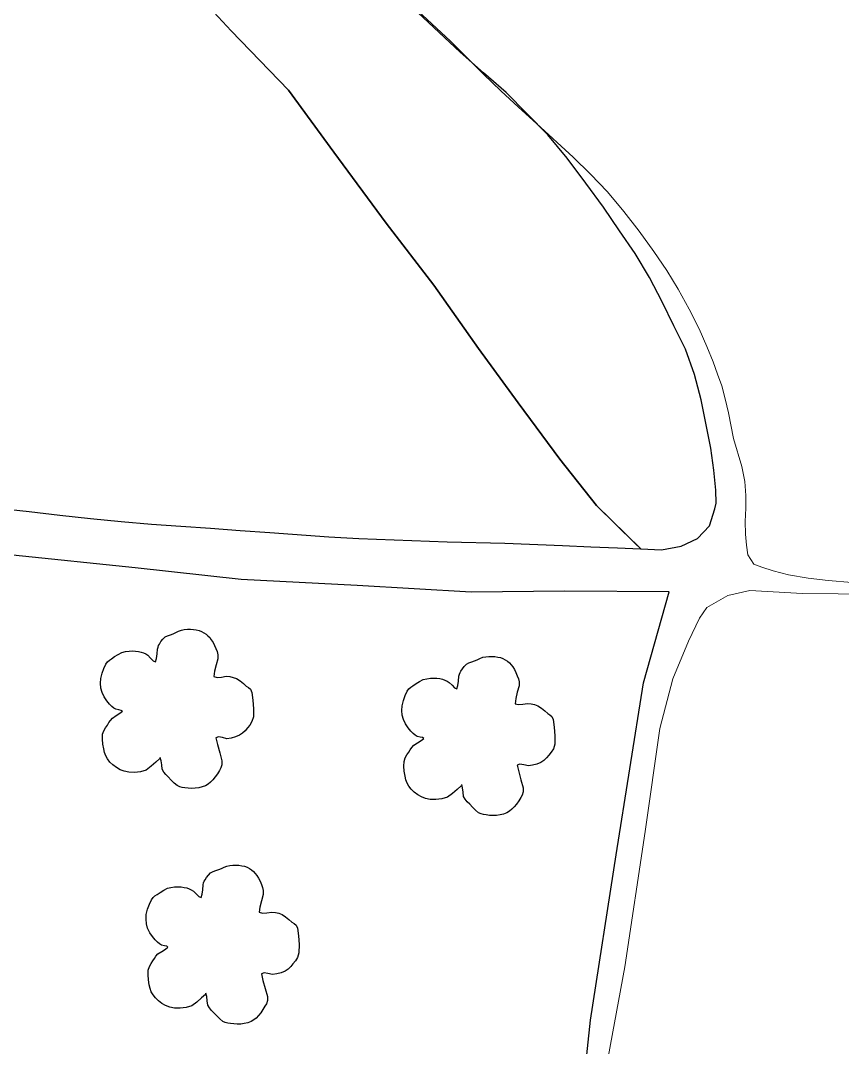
# Model space of a CAD drawing. Header units: inches. Extents: x 733278 to 737733, y 7817354 to 7820504.
# Drawn here: x 735502.8 to 735630.5, y 7818705.2 to 7818864.8 of the extents above; entities that cross this region are included whole.
import ezdxf

# ---------------------------------------------------------------- set-up
doc = ezdxf.new("R2010")
doc.units = ezdxf.units.IN
doc.header["$MEASUREMENT"] = 0
doc.linetypes.add('CONTINUO', pattern=[0])
for name, color, linetype in [('0114000299', 1, 'Continuous'), ('CURSOS_D_AGUA', 4, 'Continuous'), ('MATO', 3, 'Continuous')]:
    doc.layers.add(name, color=color, linetype=linetype)
doc.layers.add('0114000299007', color=5, linetype='Continuous', lineweight=0)
doc.layers.add('0114000299011', color=5, linetype='Continuous', lineweight=0)

msp = doc.modelspace()

# ---------------------------------------------------------------- linework, layer by layer
at = {"layer": '0114000299'}
msp.add_lwpolyline([(735588.48, 7818682.07), (735591.38, 7818709.45), (735595.32, 7818735.16), (735599.57, 7818761.91), (735603.56, 7818776.04), (735587.37, 7818776.15), (735572.81, 7818776), (735555.12, 7818777), (735537.1, 7818777.96), (735520.6, 7818779.74), (735501.61, 7818781.73)], dxfattribs=at)
at = {"layer": '0114000299007', "linetype": 'CONTINUO', "flags": 128}
msp.add_lwpolyline([(735470.49, 7819256.67), (735469.61, 7819253.34), (735468.61, 7819250.04), (735467.53, 7819246.62), (735466.4, 7819243.12), (735465.3, 7819239.49), (735462.99, 7819232.18), (735461.92, 7819228.4), (735460.72, 7819224.46), (735459.66, 7819220.62), (735458.68, 7819216.79), (735457.77, 7819212.83), (735456.77, 7819208.93), (735455.69, 7819205.15), (735454.7, 7819201.45), (735453.99, 7819197.8), (735453.14, 7819194.1), (735452.35, 7819190.31), (735451.37, 7819186.41), (735450.62, 7819182.55), (735448.24, 7819171.28), (735445.63, 7819159.89), (735444.86, 7819156), (735443.94, 7819152.36), (735442.36, 7819146), (735441.72, 7819143.16), (735441.17, 7819140.48), (735439.76, 7819134.85), (735439.07, 7819132.12), (735438.35, 7819129.38), (735437.61, 7819126.51), (735436.9, 7819123.52), (735436.17, 7819120.67), (735435.53, 7819117.94), (735435.07, 7819115.41), (735434.64, 7819112.76), (735434.31, 7819110.1), (735434.02, 7819104.95), (735434.12, 7819102.97), (735434.41, 7819100.97), (735434.84, 7819099.36), (735435.19, 7819098.48), (735435.22, 7819098.4), (735435.66, 7819097.12), (735437.11, 7819095.12), (735438.96, 7819092.99), (735441.03, 7819090.69), (735443.27, 7819088.2), (735445.75, 7819085.63), (735448.21, 7819083.01), (735450.66, 7819080.49), (735453.2, 7819077.95), (735455.7, 7819075.41), (735458.06, 7819072.83), (735460.08, 7819069.86), (735461.68, 7819066.67), (735463.13, 7819063.36), (735464.57, 7819059.99), (735466.16, 7819056.86), (735467.89, 7819053.91), (735469.85, 7819050.83), (735471.93, 7819047.77), (735474.09, 7819044.57), (735476.06, 7819041.35), (735478.17, 7819038.12), (735480.19, 7819034.77), (735482.05, 7819031.37), (735486.7, 7819024.72), (735489.24, 7819021.61), (735491.73, 7819018.37), (735493.87, 7819015.32), (735496.04, 7819012.14), (735498.34, 7819008.66), (735500.43, 7819005.01), (735502.48, 7819001.28), (735504.5, 7818997.6), (735508.52, 7818989.94), (735510.26, 7818986.14), (735512.16, 7818982.49), (735513.67, 7818978.77), (735515.09, 7818974.88), (735516.26, 7818970.85), (735517.18, 7818966.74), (735517.98, 7818962.75), (735518.89, 7818958.93), (735519.77, 7818955.08), (735521.65, 7818947.35), (735522.69, 7818943.29), (735523.65, 7818939.19), (735524.58, 7818935.29), (735525.69, 7818931.65), (735526.92, 7818928.03), (735528.11, 7818924.38), (735529.35, 7818920.58), (735530.5, 7818916.68), (735531.68, 7818912.72), (735532.93, 7818909.06), (735534.16, 7818905.51), (735535.53, 7818901.99), (735537.24, 7818898.57), (735539.14, 7818895.23), (735541.21, 7818892.04), (735543.32, 7818889.12), (735545.58, 7818886.38), (735547.86, 7818883.86), (735549.84, 7818881.64), (735551.78, 7818879.48), (735553.24, 7818877.8), (735554.21, 7818876.67), (735554.5, 7818876.31), (735557.8, 7818872.65), (735559.84, 7818870.7), (735562.06, 7818868.54), (735564.51, 7818866.32), (735569.59, 7818861.6), (735574.74, 7818856.48), (735577.41, 7818853.89), (735580.16, 7818851.33), (735583.01, 7818848.73), (735588.64, 7818843.56), (735591.38, 7818840.93), (735593.99, 7818838.18), (735596.51, 7818835.14), (735598.9, 7818832.06), (735601.19, 7818828.9), (735603.21, 7818825.96), (735604.95, 7818823.06), (735606.7, 7818819.96), (735608.23, 7818816.88), (735609.44, 7818814.14), (735610.4, 7818811.75), (735611.07, 7818809.86), (735611.77, 7818808.05), (735612.28, 7818806.02), (735612.78, 7818803.84), (735613.55, 7818799.84), (735614.88, 7818795.51), (735615.31, 7818793.19), (735615.48, 7818790.99), (735615.51, 7818789.04), (735615.4, 7818786.95), (735615.42, 7818784.97), (735615.58, 7818783.29), (735615.82, 7818781.76), (735616.71, 7818780.33), (735617.97, 7818779.87), (735619.71, 7818779.31), (735622.13, 7818778.67), (735625.18, 7818778.15), (735628.29, 7818777.78), (735631.98, 7818777.46), (735635.89, 7818777.26), (735640.12, 7818777.22), (735644.56, 7818777.22), (735653.59, 7818777.23), (735658.22, 7818777.31), (735663.34, 7818777.45), (735668.59, 7818777.7), (735673.89, 7818777.89), (735679.17, 7818778.06), (735684.45, 7818778.18), (735689.62, 7818778.34), (735694.64, 7818778.5), (735699.56, 7818778.68), (735704.5, 7818778.74), (735709.4, 7818778.86), (735714.31, 7818778.94), (735719.24, 7818778.94), (735724.27, 7818778.92), (735729.36, 7818778.96), (735734.35, 7818779.05), (735739.34, 7818779.22), (735744.29, 7818779.46), (735749.18, 7818779.71), (735753.91, 7818779.93), (735758.47, 7818780.08), (735762.81, 7818780.28), (735767, 7818780.56), (735771.06, 7818780.97), (735774.92, 7818781.57), (735778.49, 7818782.53), (735781.88, 7818783.82), (735785.17, 7818785.41), (735788.15, 7818787.22), (735790.97, 7818789.02), (735793.45, 7818790.98), (735795.81, 7818793.48), (735797.76, 7818796.3), (735799.36, 7818799.34), (735800.86, 7818802.68), (735802.43, 7818806.2), (735804.01, 7818809.86), (735805.78, 7818813.82), (735807.65, 7818817.79), (735809.56, 7818821.72), (735811.37, 7818825.6), (735813.15, 7818829.36), (735815.06, 7818833.24), (735817.07, 7818837.49), (735819.16, 7818841.74), (735821.12, 7818845.78), (735824.9, 7818853.8), (735826.94, 7818857.98), (735829.16, 7818862.23), (735831.35, 7818866.4), (735833.44, 7818870.34), (735835.21, 7818874.12), (735838.9, 7818882.29), (735840.82, 7818886.27), (735844.58, 7818893.99), (735846.64, 7818898.2), (735848.89, 7818902.82), (735851.15, 7818907.42), (735853.44, 7818911.99), (735855.7, 7818916.54), (735860.18, 7818925.9), (735862.47, 7818930.69), (735864.81, 7818935.54), (735867.1, 7818940.37), (735869.28, 7818945.01), (735871.48, 7818949.57), (735873.73, 7818954.15), (735876, 7818958.76), (735880.21, 7818967.46), (735884.31, 7818975.91), (735886.28, 7818980.01), (735888.17, 7818983.95), (735890.22, 7818988.07), (735892.45, 7818992.4), (735894.7, 7818996.65), (735896.82, 7819000.38), (735898.56, 7819002.96), (735900.9, 7819006.16), (735902.95, 7819009.95), (735904.17, 7819012.1), (735907.55, 7819020.39), (735908.68, 7819023.56), (735909.91, 7819026.54), (735911.27, 7819029.38), (735914.08, 7819035.48), (735915.36, 7819038.55), (735918.15, 7819044.55), (735919.56, 7819047.35), (735920.9, 7819050.11), (735923.51, 7819056.01), (735924.82, 7819058.95), (735926.16, 7819061.75), (735927.4, 7819064.53), (735929.67, 7819069.66), (735930.33, 7819071.8), (735928.58, 7819072.31), (735927.31, 7819072.83), (735923.78, 7819074.08), (735921.85, 7819074.93), (735919.53, 7819076.03), (735917.3, 7819077.07), (735912.46, 7819079.18), (735909.88, 7819080.14), (735905.38, 7819081.96), (735902.93, 7819083.01), (735898.11, 7819084.95), (735893.19, 7819087.01), (735888.53, 7819089.32), (735881.32, 7819092.57), (735873.62, 7819096.27), (735867.47, 7819098.9), (735864.2, 7819100.33), (735860.93, 7819101.87), (735857.42, 7819103.41), (735854.2, 7819104.72), (735850.85, 7819106.2), (735847.47, 7819107.7), (735844.21, 7819109.25), (735840.78, 7819110.53), (735837.33, 7819111.99), (735834.06, 7819113.41), (735830.46, 7819114.9), (735826.9, 7819116.54), (735823.38, 7819118.07), (735819.96, 7819119.64), (735812.8, 7819122.77), (735809.16, 7819124.44), (735805.64, 7819125.97), (735798.14, 7819129.12), (735794.51, 7819130.72), (735791.12, 7819132.25), (735787.77, 7819133.7), (735780.7, 7819136.56), (735777.15, 7819138.14), (735770.3, 7819141.2), (735766.6, 7819142.74), (735762.72, 7819144.35), (735754.98, 7819147.82), (735751.7, 7819149.22), (735748.41, 7819150.66), (735745.01, 7819152.19), (735741.57, 7819153.73), (735737.99, 7819155.26), (735734.28, 7819156.85), (735730.59, 7819158.42), (735726.87, 7819160.06), (735723.3, 7819161.55), (735719.38, 7819163.23), (735715.37, 7819164.91), (735711.4, 7819166.69), (735707.52, 7819168.4), (735703.74, 7819170.11), (735696.31, 7819173.18), (735692.48, 7819174.87), (735685.31, 7819178.14), (735678.76, 7819180.91), (735675.29, 7819182.42), (735665.23, 7819186.86), (735661.8, 7819188.36), (735658.2, 7819189.83), (735654.38, 7819191.46), (735650.72, 7819193.04), (735647.2, 7819194.69), (735644, 7819196.18), (735637.34, 7819198.94), (735633.64, 7819200.5), (735626.44, 7819203.52), (735622.9, 7819204.98), (735619.4, 7819206.53), (735608.93, 7819211.34), (735605.54, 7819212.78), (735599.02, 7819215.61), (735592.49, 7819218.39), (735589.02, 7819219.92), (735585.54, 7819221.55), (735582.25, 7819223.03), (735571.71, 7819227.48), (735564.07, 7819230.81), (735556.25, 7819234.13), (735552.33, 7819235.82), (735548.24, 7819237.57), (735544.17, 7819239.26), (735540.02, 7819241.16), (735535.83, 7819243.11), (735531.84, 7819244.86), (735524.08, 7819248.17), (735520.1, 7819249.82), (735515.94, 7819251.59), (735511.7, 7819253.39), (735507.65, 7819255.13), (735503.65, 7819256.89), (735499.85, 7819258.64), (735496.29, 7819260.17), (735492.88, 7819261.47), (735490.03, 7819262.52), (735487.43, 7819263.54), (735484.43, 7819264.75), (735482.18, 7819265.78), (735480.01, 7819266.6), (735477.92, 7819267.49), (735476.06, 7819268.37), (735474.53, 7819268.95), (735473.38, 7819269.47), (735473.11, 7819268.39), (735472.53, 7819265.71), (735471.1, 7819259.86)], close=True, dxfattribs=at)
at = {"layer": '0114000299011'}
msp.add_lwpolyline([(735587.59, 7818531.61), (735586.71, 7818538.92), (735586.95, 7818547.6), (735588.28, 7818565.4), (735589.4, 7818588.74), (735589.71, 7818617.07), (735588.38, 7818629.31), (735588.38, 7818638.89), (735589.95, 7818657.49), (735591.91, 7818676.79), (735594.11, 7818703.71), (735596.7, 7818717.76), (735599.84, 7818738.8), (735602.11, 7818754.81), (735604.15, 7818762.5), (735606.58, 7818768.38), (735608.31, 7818771.91), (735609.45, 7818773.58), (735612.67, 7818775.47), (735616.13, 7818776.25), (735624.29, 7818775.78), (735640.93, 7818775.62)], dxfattribs=at)
at = {"layer": 'CURSOS_D_AGUA'}
msp.add_lwpolyline([(735494.47, 7818789.56), (735504.16, 7818788.51), (735508.92, 7818787.94), (735513.69, 7818787.42), (735518.47, 7818786.95), (735523.14, 7818786.54), (735527.73, 7818786.24), (735532.34, 7818785.9), (735536.95, 7818785.55), (735541.55, 7818785.23), (735550.71, 7818784.59), (735555.35, 7818784.32), (735569.07, 7818783.79), (735578.06, 7818783.57), (735587.01, 7818783.23), (735591.43, 7818783.02), (735595.56, 7818782.84), (735599.13, 7818782.71), (735599.19, 7818782.7), (735598.31, 7818783.56), (735592.31, 7818789.44), (735586.58, 7818796.65), (735580.13, 7818805.39), (735573.96, 7818813.82), (735567, 7818823.69), (735559.64, 7818833.3), (735551.47, 7818844.34), (735544.45, 7818853.97), (735535.54, 7818863.18), (735526.78, 7818872.68)], dxfattribs=at)
at = {"layer": 'MATO', "flags": 128}
msp.add_lwpolyline([(735526.78, 7818872.68), (735535.54, 7818863.18), (735544.45, 7818853.97), (735551.47, 7818844.34), (735559.64, 7818833.3), (735567, 7818823.69), (735573.96, 7818813.82), (735580.13, 7818805.39), (735586.58, 7818796.65), (735592.31, 7818789.44), (735599.19, 7818782.7), (735602.41, 7818782.55), (735605.44, 7818783.13), (735607.99, 7818784.29), (735609.84, 7818786.28), (735610.68, 7818788.9), (735610.9, 7818789.82), (735610.81, 7818791.84), (735610.54, 7818794.93), (735610.06, 7818798.36), (735608.55, 7818805.87), (735607.53, 7818809.81), (735606.12, 7818813.71), (735604.3, 7818817.38), (735602.49, 7818821.11), (735600.5, 7818824.87), (735598.3, 7818828.57), (735595.85, 7818832.14), (735593.38, 7818835.79), (735590.65, 7818839.54), (735587.75, 7818843.39), (735584.72, 7818847.02), (735578.26, 7818853.59), (735574.75, 7818856.65), (735571.11, 7818859.9), (735559.66, 7818870.63)], dxfattribs=at)
at = {"layer": 'MATO', "color": 94, "linetype": 'CONTINUO'}
for points in [[(735524.47, 7818750.12, 0), (735523.84, 7818749.56, 0), (735523.13, 7818748.92, 0), (735522.34, 7818748.32, 0), (735521.44, 7818748.07, 0), (735520.52, 7818747.96, 0), (735519.63, 7818747.99, 0), (735518.91, 7818748.14, 0), (735518.27, 7818748.39, 0), (735517.7, 7818748.73, 0), (735517.16, 7818749.13, 0), (735516.7, 7818749.58, 0), (735516.32, 7818750.07, 0), (735516.06, 7818750.53, 0), (735515.87, 7818751.04, 0), (735515.74, 7818751.61, 0), (735515.62, 7818752.36, 0), (735515.55, 7818753.14, 0), (735515.57, 7818753.89, 0), (735515.76, 7818754.44, 0), (735516.01, 7818754.91, 0), (735516.3, 7818755.33, 0), (735516.52, 7818755.71, 0), (735516.77, 7818756.06, 0), (735517.08, 7818756.4, 0), (735517.67, 7818756.79, 0), (735518.23, 7818757.16, 0), (735518.63, 7818757.47, 0), (735518.46, 7818757.59, 0), (735518.09, 7818757.68, 0), (735517.64, 7818757.78, 0), (735517.32, 7818757.97, 0), (735516.99, 7818758.23, 0), (735516.65, 7818758.58, 0), (735516.23, 7818759.1, 0), (735515.83, 7818759.72, 0), (735515.49, 7818760.39, 0), (735515.3, 7818761.08, 0), (735515.23, 7818761.81, 0), (735515.27, 7818762.55, 0), (735515.47, 7818763.37, 0), (735515.76, 7818764.14, 0), (735516.08, 7818764.81, 0), (735516.33, 7818765.16, 0), (735516.61, 7818765.41, 0), (735516.95, 7818765.62, 0), (735517.43, 7818765.97, 0), (735517.97, 7818766.31, 0), (735518.54, 7818766.6, 0), (735519.11, 7818766.75, 0), (735519.67, 7818766.82, 0), (735520.21, 7818766.84, 0), (735520.69, 7818766.82, 0), (735521.13, 7818766.76, 0), (735521.55, 7818766.66, 0), (735521.91, 7818766.54, 0), (735522.26, 7818766.38, 0), (735522.61, 7818766.17, 0), (735523.03, 7818765.72, 0), (735523.43, 7818765.33, 0), (735523.77, 7818765.15, 0), (735523.94, 7818765.68, 0), (735524.04, 7818766.39, 0), (735524.11, 7818767.13, 0), (735524.18, 7818767.45, 0), (735524.27, 7818767.69, 0), (735524.4, 7818767.92, 0), (735524.63, 7818768.3, 0), (735524.92, 7818768.67, 0), (735525.26, 7818769.02, 0), (735525.66, 7818769.21, 0), (735526.1, 7818769.36, 0), (735526.54, 7818769.5, 0), (735526.95, 7818769.7, 0), (735527.37, 7818769.9, 0), (735527.8, 7818770.07, 0), (735528.26, 7818770.15, 0), (735528.74, 7818770.2, 0), (735529.21, 7818770.2, 0), (735529.67, 7818770.18, 0), (735530.12, 7818770.12, 0), (735530.55, 7818770.02, 0), (735530.94, 7818769.87, 0), (735531.31, 7818769.68, 0), (735531.64, 7818769.45, 0), (735531.93, 7818769.21, 0), (735532.2, 7818768.92, 0), (735532.45, 7818768.59, 0), (735532.72, 7818768.16, 0), (735532.96, 7818767.7, 0), (735533.17, 7818767.2, 0), (735533.34, 7818766.75, 0), (735533.44, 7818766.24, 0), (735533.46, 7818765.64, 0), (735533.18, 7818764.66, 0), (735532.93, 7818763.68, 0), (735532.83, 7818762.87, 0), (735533.34, 7818762.74, 0), (735534.02, 7818762.79, 0), (735534.77, 7818762.92, 0), (735535.33, 7818762.86, 0), (735535.86, 7818762.74, 0), (735536.38, 7818762.54, 0), (735536.92, 7818762.18, 0), (735537.43, 7818761.77, 0), (735537.89, 7818761.35, 0), (735538.25, 7818761.16, 0), (735538.53, 7818760.88, 0), (735538.74, 7818760.4, 0), (735538.92, 7818759.2, 0), (735539.01, 7818757.87, 0), (735538.99, 7818756.59, 0), (735538.77, 7818755.86, 0), (735538.45, 7818755.31, 0), (735538.07, 7818754.88, 0), (735537.71, 7818754.43, 0), (735537.3, 7818754.05, 0), (735536.83, 7818753.74, 0), (735536.22, 7818753.49, 0), (735535.55, 7818753.31, 0), (735534.88, 7818753.2, 0), (735534.17, 7818753.39, 0), (735533.57, 7818753.49, 0), (735533.17, 7818753.34, 0), (735533.39, 7818752.29, 0), (735533.75, 7818751.03, 0), (735534.11, 7818749.79, 0), (735534.08, 7818749.16, 0), (735533.94, 7818748.67, 0), (735533.7, 7818748.27, 0), (735533.4, 7818747.76, 0), (735533.05, 7818747.26, 0), (735532.68, 7818746.82, 0), (735532.33, 7818746.46, 0), (735531.96, 7818746.15, 0), (735531.55, 7818745.91, 0), (735531.05, 7818745.72, 0), (735530.5, 7818745.58, 0), (735529.94, 7818745.5, 0), (735529.39, 7818745.49, 0), (735528.86, 7818745.52, 0), (735528.35, 7818745.59, 0), (735527.93, 7818745.63, 0), (735527.54, 7818745.74, 0), (735527.15, 7818745.92, 0), (735526.68, 7818746.31, 0), (735526.21, 7818746.77, 0), (735525.77, 7818747.26, 0), (735525.4, 7818747.64, 0), (735525.08, 7818748.03, 0), (735524.83, 7818748.47, 0), (735524.74, 7818749.13, 0), (735524.66, 7818749.78, 0), (735524.53, 7818750.31, 0)], [(735571.28, 7818745.91, 0), (735570.65, 7818745.34, 0), (735569.94, 7818744.7, 0), (735569.16, 7818744.1, 0), (735568.26, 7818743.85, 0), (735567.34, 7818743.74, 0), (735566.45, 7818743.77, 0), (735565.73, 7818743.92, 0), (735565.09, 7818744.17, 0), (735564.51, 7818744.51, 0), (735563.98, 7818744.91, 0), (735563.52, 7818745.36, 0), (735563.13, 7818745.85, 0), (735562.87, 7818746.31, 0), (735562.69, 7818746.82, 0), (735562.56, 7818747.39, 0), (735562.43, 7818748.14, 0), (735562.37, 7818748.92, 0), (735562.39, 7818749.67, 0), (735562.58, 7818750.22, 0), (735562.83, 7818750.69, 0), (735563.12, 7818751.11, 0), (735563.34, 7818751.49, 0), (735563.59, 7818751.84, 0), (735563.89, 7818752.18, 0), (735564.49, 7818752.57, 0), (735565.05, 7818752.94, 0), (735565.45, 7818753.25, 0), (735565.27, 7818753.37, 0), (735564.91, 7818753.46, 0), (735564.45, 7818753.56, 0), (735564.13, 7818753.75, 0), (735563.81, 7818754.01, 0), (735563.47, 7818754.36, 0), (735563.04, 7818754.89, 0), (735562.64, 7818755.5, 0), (735562.3, 7818756.17, 0), (735562.12, 7818756.86, 0), (735562.05, 7818757.59, 0), (735562.08, 7818758.33, 0), (735562.29, 7818759.15, 0), (735562.57, 7818759.92, 0), (735562.9, 7818760.59, 0), (735563.15, 7818760.94, 0), (735563.43, 7818761.19, 0), (735563.77, 7818761.4, 0), (735564.25, 7818761.76, 0), (735564.79, 7818762.09, 0), (735565.35, 7818762.38, 0), (735565.92, 7818762.53, 0), (735566.49, 7818762.6, 0), (735567.03, 7818762.62, 0), (735567.51, 7818762.6, 0), (735567.95, 7818762.54, 0), (735568.36, 7818762.44, 0), (735568.73, 7818762.32, 0), (735569.08, 7818762.16, 0), (735569.42, 7818761.95, 0), (735569.85, 7818761.5, 0), (735570.25, 7818761.11, 0), (735570.59, 7818760.93, 0), (735570.76, 7818761.46, 0), (735570.86, 7818762.17, 0), (735570.92, 7818762.91, 0), (735571, 7818763.23, 0), (735571.09, 7818763.47, 0), (735571.22, 7818763.7, 0), (735571.45, 7818764.08, 0), (735571.73, 7818764.45, 0), (735572.07, 7818764.8, 0), (735572.48, 7818764.99, 0), (735572.91, 7818765.14, 0), (735573.36, 7818765.28, 0), (735573.77, 7818765.48, 0), (735574.19, 7818765.68, 0), (735574.61, 7818765.85, 0), (735575.08, 7818765.93, 0), (735575.55, 7818765.98, 0), (735576.03, 7818765.98, 0), (735576.49, 7818765.96, 0), (735576.94, 7818765.9, 0), (735577.37, 7818765.8, 0), (735577.76, 7818765.65, 0), (735578.12, 7818765.46, 0), (735578.46, 7818765.23, 0), (735578.75, 7818764.99, 0), (735579.02, 7818764.7, 0), (735579.27, 7818764.37, 0), (735579.54, 7818763.94, 0), (735579.78, 7818763.48, 0), (735579.99, 7818762.98, 0), (735580.15, 7818762.53, 0), (735580.25, 7818762.03, 0), (735580.27, 7818761.43, 0), (735579.99, 7818760.44, 0), (735579.74, 7818759.47, 0), (735579.65, 7818758.65, 0), (735580.15, 7818758.52, 0), (735580.83, 7818758.57, 0), (735581.59, 7818758.7, 0), (735582.15, 7818758.64, 0), (735582.68, 7818758.52, 0), (735583.19, 7818758.32, 0), (735583.74, 7818757.96, 0), (735584.25, 7818757.56, 0), (735584.71, 7818757.13, 0), (735585.06, 7818756.94, 0), (735585.34, 7818756.66, 0), (735585.56, 7818756.18, 0), (735585.73, 7818754.98, 0), (735585.83, 7818753.65, 0), (735585.81, 7818752.37, 0), (735585.59, 7818751.64, 0), (735585.27, 7818751.09, 0), (735584.88, 7818750.66, 0), (735584.53, 7818750.21, 0), (735584.12, 7818749.83, 0), (735583.65, 7818749.52, 0), (735583.03, 7818749.27, 0), (735582.37, 7818749.09, 0), (735581.7, 7818748.98, 0), (735580.98, 7818749.17, 0), (735580.38, 7818749.27, 0), (735579.99, 7818749.12, 0), (735580.2, 7818748.07, 0), (735580.56, 7818746.81, 0), (735580.92, 7818745.57, 0), (735580.9, 7818744.94, 0), (735580.76, 7818744.45, 0), (735580.51, 7818744.05, 0), (735580.22, 7818743.54, 0), (735579.87, 7818743.05, 0), (735579.49, 7818742.6, 0), (735579.15, 7818742.24, 0), (735578.78, 7818741.93, 0), (735578.37, 7818741.69, 0), (735577.86, 7818741.5, 0), (735577.32, 7818741.36, 0), (735576.76, 7818741.28, 0), (735576.21, 7818741.27, 0), (735575.67, 7818741.3, 0), (735575.17, 7818741.37, 0), (735574.75, 7818741.42, 0), (735574.36, 7818741.52, 0), (735573.97, 7818741.7, 0), (735573.5, 7818742.09, 0), (735573.03, 7818742.55, 0), (735572.59, 7818743.04, 0), (735572.22, 7818743.42, 0), (735571.9, 7818743.81, 0), (735571.65, 7818744.25, 0), (735571.56, 7818744.91, 0), (735571.48, 7818745.56, 0), (735571.35, 7818746.09, 0)], [(735531.55, 7818713.48, 0), (735530.92, 7818712.92, 0), (735530.21, 7818712.28, 0), (735529.42, 7818711.68, 0), (735528.52, 7818711.42, 0), (735527.6, 7818711.32, 0), (735526.71, 7818711.35, 0), (735525.99, 7818711.5, 0), (735525.35, 7818711.75, 0), (735524.78, 7818712.09, 0), (735524.24, 7818712.49, 0), (735523.78, 7818712.94, 0), (735523.4, 7818713.43, 0), (735523.13, 7818713.89, 0), (735522.95, 7818714.4, 0), (735522.82, 7818714.97, 0), (735522.69, 7818715.72, 0), (735522.63, 7818716.5, 0), (735522.65, 7818717.24, 0), (735522.84, 7818717.8, 0), (735523.09, 7818718.27, 0), (735523.38, 7818718.69, 0), (735523.6, 7818719.07, 0), (735523.85, 7818719.42, 0), (735524.15, 7818719.76, 0), (735524.75, 7818720.15, 0), (735525.31, 7818720.52, 0), (735525.71, 7818720.83, 0), (735525.53, 7818720.95, 0), (735525.17, 7818721.04, 0), (735524.71, 7818721.14, 0), (735524.39, 7818721.33, 0), (735524.07, 7818721.59, 0), (735523.73, 7818721.94, 0), (735523.31, 7818722.46, 0), (735522.9, 7818723.07, 0), (735522.56, 7818723.75, 0), (735522.38, 7818724.44, 0), (735522.31, 7818725.17, 0), (735522.34, 7818725.91, 0), (735522.55, 7818726.73, 0), (735522.83, 7818727.5, 0), (735523.16, 7818728.17, 0), (735523.41, 7818728.52, 0), (735523.69, 7818728.77, 0), (735524.03, 7818728.98, 0), (735524.51, 7818729.33, 0), (735525.05, 7818729.67, 0), (735525.62, 7818729.96, 0), (735526.18, 7818730.11, 0), (735526.75, 7818730.18, 0), (735527.29, 7818730.2, 0), (735527.77, 7818730.18, 0), (735528.21, 7818730.11, 0), (735528.63, 7818730.02, 0), (735528.99, 7818729.9, 0), (735529.34, 7818729.74, 0), (735529.69, 7818729.53, 0), (735530.11, 7818729.08, 0), (735530.51, 7818728.69, 0), (735530.85, 7818728.51, 0), (735531.02, 7818729.04, 0), (735531.12, 7818729.75, 0), (735531.19, 7818730.48, 0), (735531.26, 7818730.81, 0), (735531.35, 7818731.05, 0), (735531.48, 7818731.28, 0), (735531.71, 7818731.65, 0), (735531.99, 7818732.03, 0), (735532.33, 7818732.38, 0), (735532.74, 7818732.57, 0), (735533.17, 7818732.72, 0), (735533.62, 7818732.86, 0), (735534.03, 7818733.06, 0), (735534.45, 7818733.26, 0), (735534.87, 7818733.42, 0), (735535.34, 7818733.51, 0), (735535.81, 7818733.56, 0), (735536.29, 7818733.56, 0), (735536.75, 7818733.54, 0), (735537.2, 7818733.48, 0), (735537.63, 7818733.38, 0), (735538.02, 7818733.23, 0), (735538.38, 7818733.04, 0), (735538.72, 7818732.81, 0), (735539.01, 7818732.57, 0), (735539.28, 7818732.28, 0), (735539.53, 7818731.95, 0), (735539.8, 7818731.52, 0), (735540.04, 7818731.05, 0), (735540.25, 7818730.56, 0), (735540.41, 7818730.11, 0), (735540.52, 7818729.6, 0), (735540.53, 7818729, 0), (735540.26, 7818728.02, 0), (735540, 7818727.04, 0), (735539.91, 7818726.23, 0), (735540.41, 7818726.09, 0), (735541.09, 7818726.15, 0), (735541.85, 7818726.28, 0), (735542.41, 7818726.22, 0), (735542.94, 7818726.1, 0), (735543.45, 7818725.9, 0), (735544, 7818725.54, 0), (735544.51, 7818725.13, 0), (735544.97, 7818724.71, 0), (735545.32, 7818724.52, 0), (735545.61, 7818724.24, 0), (735545.82, 7818723.76, 0), (735546, 7818722.56, 0), (735546.09, 7818721.23, 0), (735546.07, 7818719.95, 0), (735545.85, 7818719.22, 0), (735545.53, 7818718.67, 0), (735545.14, 7818718.24, 0), (735544.79, 7818717.79, 0), (735544.38, 7818717.41, 0), (735543.91, 7818717.1, 0), (735543.29, 7818716.85, 0), (735542.63, 7818716.67, 0), (735541.96, 7818716.56, 0), (735541.24, 7818716.75, 0), (735540.64, 7818716.85, 0), (735540.25, 7818716.7, 0), (735540.46, 7818715.64, 0), (735540.82, 7818714.39, 0), (735541.19, 7818713.15, 0), (735541.16, 7818712.51, 0), (735541.02, 7818712.03, 0), (735540.78, 7818711.63, 0), (735540.48, 7818711.11, 0), (735540.13, 7818710.62, 0), (735539.76, 7818710.18, 0), (735539.41, 7818709.81, 0), (735539.04, 7818709.51, 0), (735538.63, 7818709.27, 0), (735538.12, 7818709.08, 0), (735537.58, 7818708.94, 0), (735537.02, 7818708.86, 0), (735536.47, 7818708.85, 0), (735535.93, 7818708.88, 0), (735535.43, 7818708.95, 0), (735535.01, 7818708.99, 0), (735534.62, 7818709.09, 0), (735534.23, 7818709.28, 0), (735533.76, 7818709.67, 0), (735533.29, 7818710.13, 0), (735532.85, 7818710.62, 0), (735532.48, 7818711, 0), (735532.16, 7818711.39, 0), (735531.91, 7818711.83, 0), (735531.82, 7818712.49, 0), (735531.74, 7818713.14, 0), (735531.61, 7818713.67, 0)]]:
    msp.add_polyline3d(points, dxfattribs=at)

doc.saveas('drawing.dxf')
